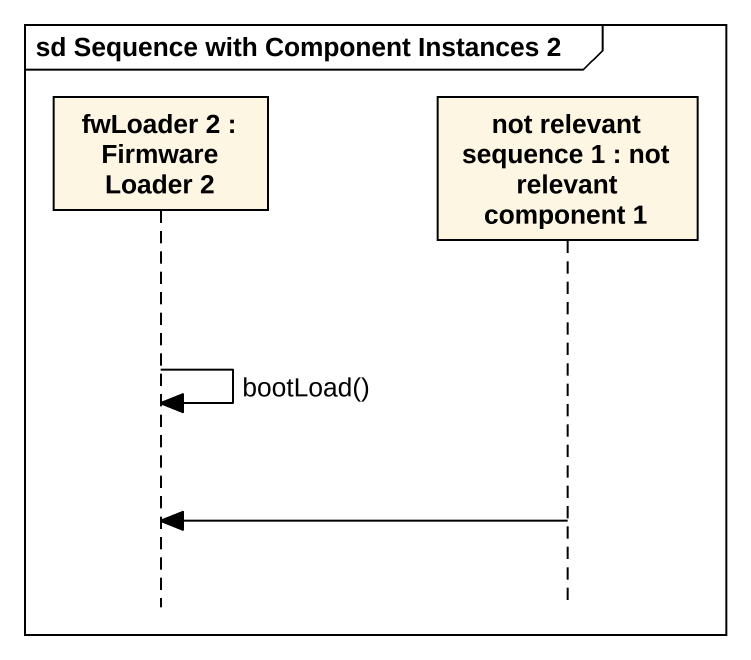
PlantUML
@startuml
mainframe sd Sequence with Component Instances 2
hide footbox
participant "fwLoader 2 : Firmware Loader 2" as fwLoader_2
participant "not relevant sequence 1 : not relevant component 1" as not_relevant_sequence_1

fwLoader_2 -> fwLoader_2 : bootLoad()
not_relevant_sequence_1 -> fwLoader_2
@enduml
